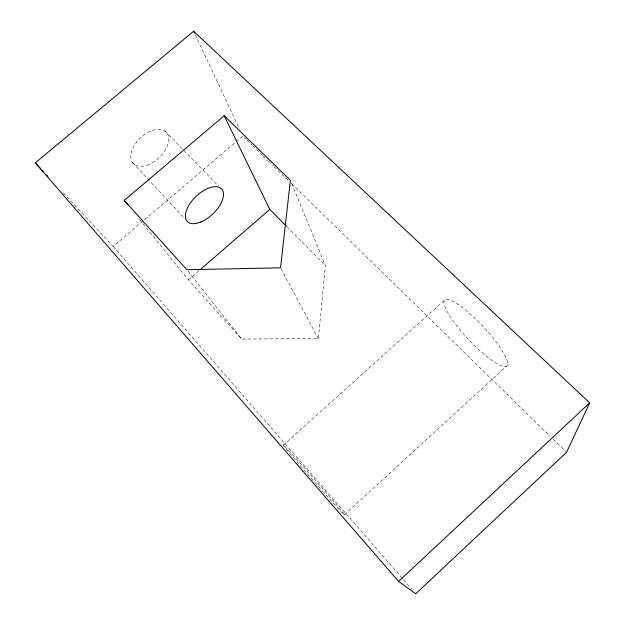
<?xml version="1.0" encoding="UTF-8"?>
<svg xmlns="http://www.w3.org/2000/svg" width="625" height="625" viewBox="0 0 625 625"><rect width="100%" height="100%" fill="white"/><g stroke="black" fill="none" stroke-linecap="round" stroke-linejoin="round"><path stroke-width="0.47" stroke-dasharray="3.12 2.34" d="M139.477 219.32L188.391 279.836L241.656 339.047L318.344 338.617L325.352 265.422L291.508 183.039M344.516 514.742L506.219 366.383A45.344 9.742 46.7 0 0 468.906 312.82A45.344 9.742 46.7 0 0 452.258 319.672A45.344 9.742 46.7 0 0 506.219 366.383M283.344 445.148L444.578 300.07M188.391 279.836L199.391 270.32M63.25 192.844L113.148 246.43L235.391 142.344M236.125 141.711L242.797 136.039L246.281 139.445M246.984 140.125L251.867 144.898M252.562 145.578L262.328 155.117M263.031 155.805L267.914 160.57M268.609 161.258L273.492 166.023M274.188 166.711L288.844 181.023M291.633 183.75L550.469 436.633M553.258 439.359L565.82 451.625M286.93 226.711L325.352 265.422M164.773 130.922L218.414 185.984M132.578 162.664L184.086 217.906M113.148 246.43L412.539 590.07M188.078 271.266L241.656 339.047M280.992 268.672L318.344 338.617M195.281 34.773L239.492 128.992M309.453 476.281A46.406 0.906 48.7 0 1 287.734 449.484A46.406 0.906 48.7 0 1 338.672 507.359A46.406 0.906 48.7 0 1 321.047 489.453M320.414 488.742A46.406 0.906 48.7 0 1 310.094 477.016M147.234 165.109A22.742 13.57 -43.6 0 0 167.242 133.461A22.742 13.57 -43.6 0 0 134.727 144.82A22.742 13.57 -43.6 0 0 147.234 165.109"/><path stroke-width="0.94" d="M589.695 402.891L566.516 452.312L415.742 593.75L398.578 581.398L35.305 162.836L193.625 31.25L589.695 402.891L398.578 581.398M200.125 269.688L269.781 209.43L224.195 115.758L124.188 200.414L127.852 204.945M224.195 115.758L290.406 180.352L280.531 267.82L186.875 269.742L124.188 200.414M269.781 209.43L286.242 226.023M35.305 162.836L40.633 168.555M41.961 169.984L43.289 171.414M46.617 174.984L47.945 176.414M193.625 31.25L194.453 33.008M200.766 222.062A23.617 12.172 -43.6 0 0 222.453 190.133A23.617 12.172 -43.6 0 0 190.078 203.352A23.617 12.172 -43.6 0 0 200.766 222.062"/></g></svg>
